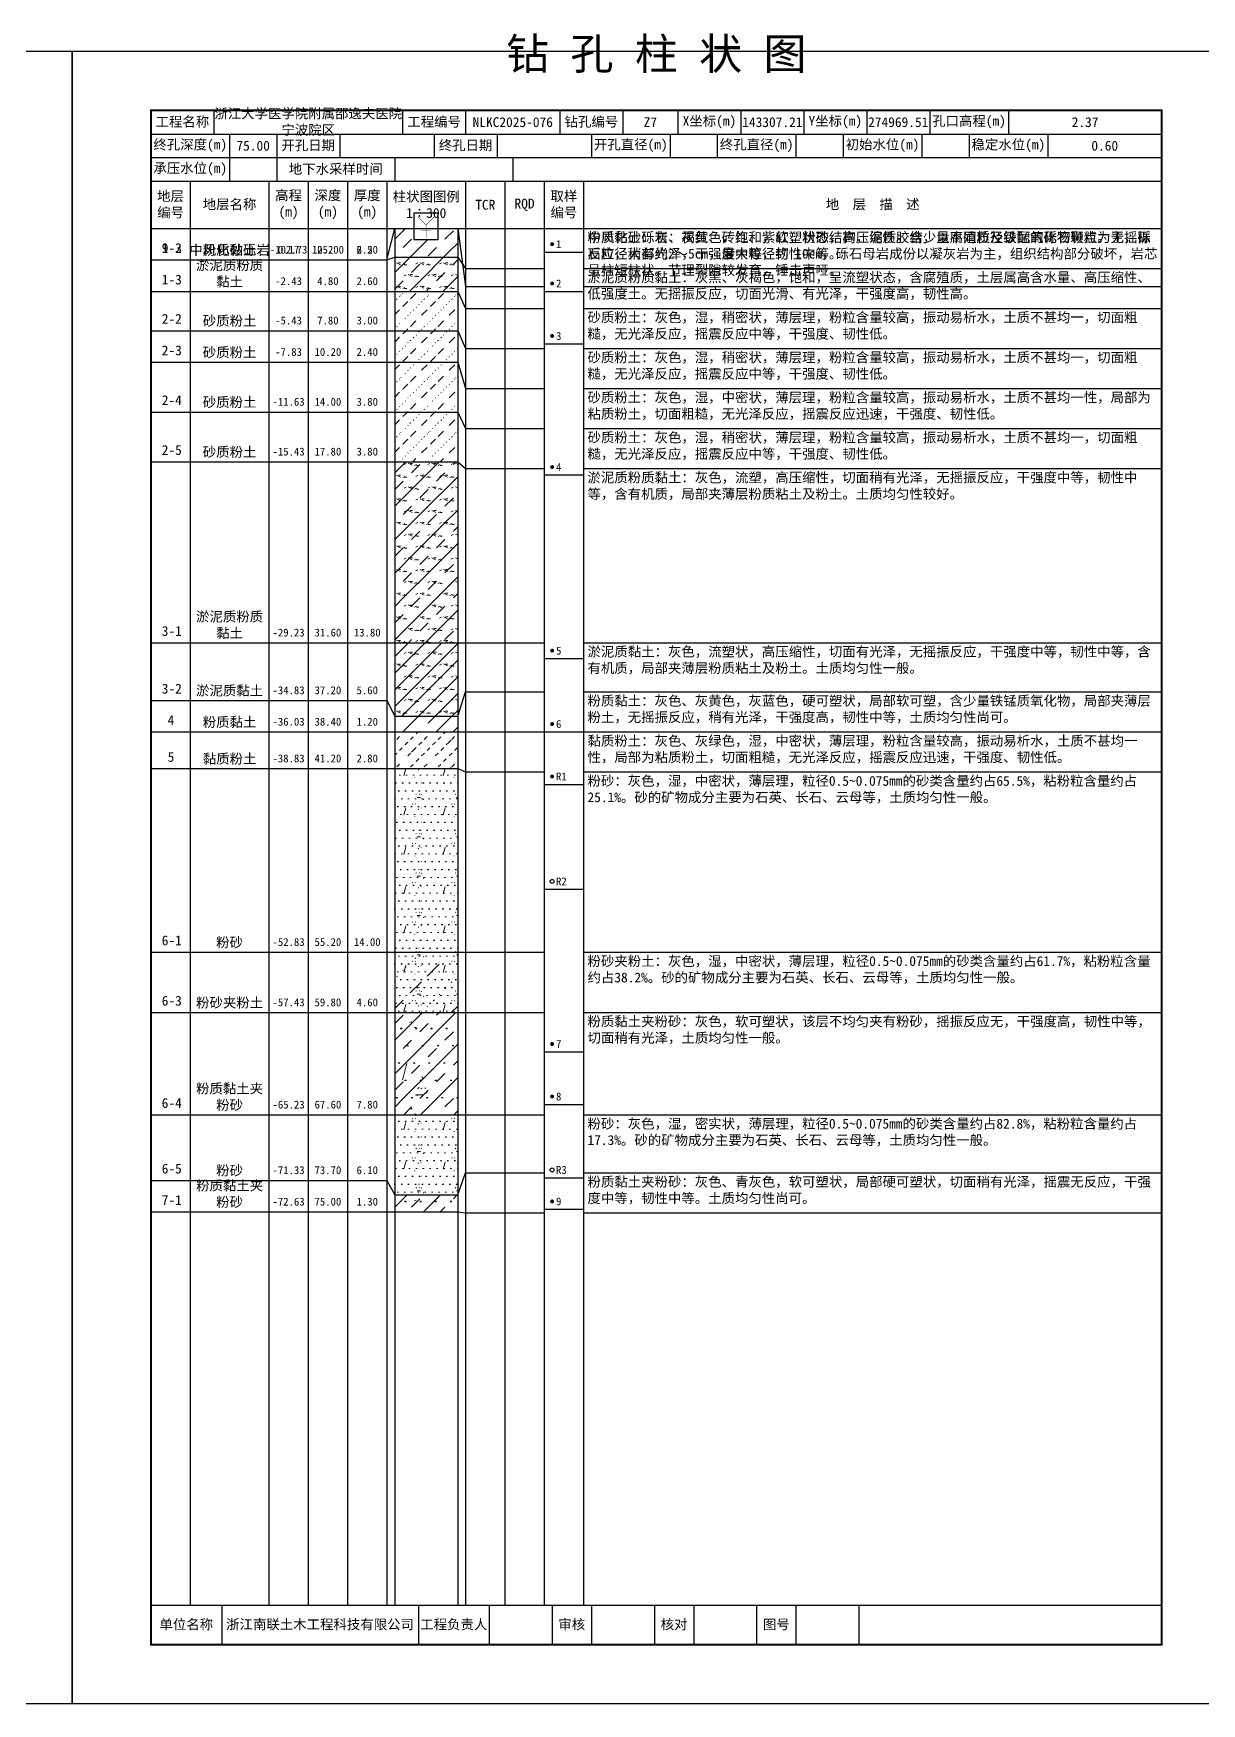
# Model space of a CAD drawing. Extents: x 297 to 65340, y 0 to 425.
# Drawn here: x 34442.1 to 34739.1, y 0 to 424.6 of the extents above; entities that cross this region are included whole.
import ezdxf
from ezdxf.enums import TextEntityAlignment as Align

# ---------------------------------------------------------------- set-up
doc = ezdxf.new("R2010")
doc.units = 0
doc.layers.get('0').update_dxf_attribs({"linetype": 'CONTINUOUS'})
for name, color, linetype in [('FRAME', 7, 'CONTINUOUS'), ('LegendAid', 7, 'CONTINUOUS'), ('STRATUM', 7, 'CONTINUOUS')]:
    doc.layers.add(name, color=color, linetype=linetype)
doc.layers.add('HATCH', color=7, linetype='CONTINUOUS', lineweight=13)
doc.styles.add('ST', font='')
doc.styles.get('ST').set_extended_font_data('SimSun')
pattern_1 = [(45, (0, 0), (-4.2426407, 4.2426407), [10, 0]), (45, (1.061, -3.182), (-2.1213203, 6.363961), [3, -3])]
pattern_2 = [(45, (0, 0), (-4.2426407, 4.2426407), [10, 0]), (45, (1.061, -3.182), (-2.1213203, 6.363961), [3, -3]), (26.565, (1.0741, -0.2536), (5.99982296, 5.99981224), [0.567, -12.849]), (0, (0.507, -0.2536), (0, 6), [0.567, -5.433]), (26.565, (-1.5813, 0), (5.99982296, 5.99981224), [0.567, -12.849]), (0, (-1.074, 0.2536), (0, 6), [0.567, -5.433]), (153.435, (0.5071, -0.2536), (-5.9998176, -5.36e-06), [1.134, -12.2826]), (26.565, (4.0741, 2.7464), (5.99982296, 5.99981224), [0.567, -12.849]), (0, (3.507, 2.7464), (0, 6), [0.567, -5.433]), (26.565, (1.4187, 3), (5.99982296, 5.99981224), [0.567, -12.849]), (0, (1.926, 3.2536), (0, 6), [0.567, -5.433]), (153.435, (3.5071, 2.7464), (-5.9998176, -5.36e-06), [1.134, -12.2826])]
pattern_3 = [(45.000006, (0, 0), (-7e-07, 6.9999824), [1.971956, -7.927535]), (45.000006, (2.813, 2.829), (-7e-07, 6.9999824), [1.99367, -7.905828]), (45.000006, (5.0675, 5.082), (-7e-07, 6.9999824), [1.813609, -8.085882]), (26.565052, (0, 3.5), (7.00000042, 7.00000017), [0.0965, -15.555976]), (36.869899, (0.7, 4.2), (6.999999835, 7.000000165), [0.197747, -34.802253]), (315.00001, (3.5, 6.976), (6.9999824, 1.2e-06), [0.033054, -9.866441]), (26.565052, (3.5, 0), (7.00000042, 7.00000017), [0.144749, -15.507727]), (26.565052, (4.2, 0.7), (7.00000042, 7.00000017), [0.10528, -15.547196]), (90.000004, (4.55, 1.05), (-7, -5e-07), [0.028767, -6.971233]), (26.565052, (4.9, 1.4), (7.00000042, 7.00000017), [0.091014, -31.213938]), (36.869899, (5.6, 2.1), (6.999999835, 7.000000165), [0.110692, -34.889308]), (45.000002, (6.3, 2.8), (-2.4e-07, 6.9999824), [0.109112, -9.790383]), (315.00001, (6.914, 3.548), (6.9999824, 1.2e-06), [0.033054, -9.866441]), (36.869898, (1.4, 4.9), (6.999999957, 7.000000043), [0.10224, -34.89776]), (53.130103, (2.1, 5.6), (13.999999763, 21.00000016), [0.134384, -34.865616]), (53.130103, (2.8, 6.3), (13.999999763, 21.00000016), [0.126246, -34.873754])]
pattern_4 = [(82.875, (-0.8346, -1.206), (0.00036925, 10.00017644), [0.08929, -80.53371]), (143.13, (-0.7336, -1.2818), (-29.99996427, 20.00005359), [0.12627, -49.87373]), (172.875, (-0.5564, -1.304), (-70.000245666, 9.99966033), [0.17857, -80.44443]), (206.565, (-0.378, -1.2147), (-9.9997049, -9.99968706), [0.19954, -22.16046]), (243.435, (-0.2887, -1.0363), (8.93e-06, -9.999696), [0.19954, -22.16146]), (255.964, (-0.1994, -0.679), (-0.00020004, -9.99950129), [0.36813, -40.86287]), (255.964, (0.1106, 0.561), (-0.00020004, -9.99950129), [1.27838, -39.95262]), (255.964, (0.179, 0.835), (-0.00020004, -9.99950129), [0.28235, -40.94865]), (216.87, (0.3694, 1.0892), (-9.99998214, -10.00001786), [0.12627, -49.87373]), (243.435, (0.2683, 1.0135), (8.93e-06, -9.999696), [0.19954, -22.16146]), (206.565, (0.548, 1.1785), (-9.9997049, -9.99968706), [0.19954, -22.16046]), (172.875, (0.725, 1.1563), (-70.000245666, 9.99966033), [0.17857, -80.44443]), (143.13, (0.826, 1.0806), (-29.99996427, 20.00005359), [0.12627, -49.87373]), (82.875, (0.815, 0.992), (0.00036925, 10.00017644), [0.08929, -80.53371]), (0, (-0.33, 0.34), (0, 10), [0.89286, -9.10714]), (0, (0.025, 0), (1, 2), [0, -1.75]), (0, (0, 0.025), (1, 2), [0, -1.75]), (0, (0, 0), (1, 2), [0, -1.75]), (0, (-0.025, 0), (1, 2), [0, -1.75]), (0, (0, -0.025), (1, 2), [0, -1.75])]
pattern_5 = [(82.875, (-1.8361, -2.6533), (0.00081235, 22.00038817), [0.196438, -177.174162]), (143.13, (-1.614, -2.82), (-65.9999214, 44.0001179), [0.277794, -109.722206]), (172.875, (-1.224, -2.8687), (-154.00054047, 21.99925272), [0.392854, -176.977746]), (206.565, (-0.831, -2.672), (-21.9993508, -21.9993115), [0.438988, -48.753012]), (243.435, (-0.635, -2.28), (1.96e-05, -21.9993312), [0.438988, -48.755212]), (255.964, (-0.4387, -1.494), (-0.0004401, -21.9989028), [0.809886, -89.898314]), (255.964, (0.2434, 1.2344), (-0.0004401, -21.9989028), [2.812436, -87.895764]), (255.964, (0.394, 1.837), (-0.0004401, -21.9989028), [0.62117, -90.08703]), (216.87, (0.8126, 2.3963), (-21.9999607, -22.0000393), [0.277794, -109.722206]), (243.435, (0.59, 2.23), (1.96e-05, -21.9993312), [0.438988, -48.755212]), (206.565, (1.205, 2.593), (-21.9993508, -21.9993115), [0.438988, -48.753012]), (172.875, (1.595, 2.544), (-154.00054047, 21.99925272), [0.392854, -176.977746]), (143.13, (1.8173, 2.3772), (-65.9999214, 44.0001179), [0.277794, -109.722206]), (82.875, (1.793, 2.1823), (0.00081235, 22.00038817), [0.196438, -177.174162]), (0, (-0.725, 0.748), (0, 22), [1.964292, -20.035708]), (0, (0.055, 0), (2.2, 4.4), [0, -3.85]), (0, (0, 0.055), (2.2, 4.4), [0, -3.85]), (0, (0, 0), (2.2, 4.4), [0, -3.85]), (0, (-0.055, 0), (2.2, 4.4), [0, -3.85]), (0, (0, -0.055), (2.2, 4.4), [0, -3.85])]

# ---------------------------------------------------------------- blocks, each defined once
blk = doc.blocks.new('FHt_ZFH')
at = {"const_width": 0.1}
for points in [[(0, 0.88), (-2.15, 3.02)], [(-1.23, 0), (1.16, 0)], [(0, 0.88), (2.12, 3)], [(0, -2.56), (0, 0.88)], [(-1.23, -0.55), (1.16, -0.55)]]:
    blk.add_lwpolyline(points, dxfattribs=at)
at = {"layer": 'LegendAid', "color": 254}
blk.add_lwpolyline([(-3.04, 3.95), (2.93, 3.95), (2.93, -2.94), (-3.04, -2.94)], close=True, dxfattribs=at)
blk = doc.blocks.new('SolidCircle')
at = {"const_width": 0.5}
blk.add_lwpolyline([(-0.25, 0, 1), (0.25, 0, 1)], format="xyb", close=True, dxfattribs=at)

msp = doc.modelspace()

# ---------------------------------------------------------------- hatches: boundary and pattern name
at = {"layer": 'HATCH'}
h = msp.add_hatch(dxfattribs=at)
h.set_pattern_fill('FZNT', color=256, style=0)
h.set_pattern_definition(pattern_1)
h.paths.add_polyline_path([(34550, 375), (34544.93, 375), (34544.93, 372.06), (34538.96, 372.06), (34538.96, 375), (34534, 375), (34534, 367.67), (34550, 367.67)])
h = msp.add_hatch(dxfattribs=at)
h.set_pattern_fill('YNFNT', color=256, style=0)
h.set_pattern_definition(pattern_2)
h.paths.add_polyline_path([(34550, 367.67), (34534, 367.67), (34534, 359), (34550, 359)])
h = msp.add_hatch(dxfattribs=at)
h.set_pattern_fill('SZFT', color=256, style=0)
h.set_pattern_definition(pattern_3)
h.paths.add_polyline_path([(34550, 359), (34534, 359), (34534, 349), (34550, 349)])
h = msp.add_hatch(dxfattribs=at)
h.set_pattern_fill('SZFT', color=256, style=0)
h.set_pattern_definition(pattern_3)
h.paths.add_polyline_path([(34550, 349), (34534, 349), (34534, 341), (34550, 341)])
h = msp.add_hatch(dxfattribs=at)
h.set_pattern_fill('SZFT', color=256, style=0)
h.set_pattern_definition(pattern_3)
h.paths.add_polyline_path([(34550, 341), (34534, 341), (34534, 328.33), (34550, 328.33)])
h = msp.add_hatch(dxfattribs=at)
h.set_pattern_fill('SZFT', color=256, style=0)
h.set_pattern_definition(pattern_3)
h.paths.add_polyline_path([(34550, 328.33), (34534, 328.33), (34534, 315.67), (34550, 315.67)])
h = msp.add_hatch(dxfattribs=at)
h.set_pattern_fill('YNFNT', color=256, style=0)
h.set_pattern_definition(pattern_2)
h.paths.add_polyline_path([(34550, 315.67), (34534, 315.67), (34534, 269.67), (34550, 269.67)])
h = msp.add_hatch(dxfattribs=at)
h.set_pattern_fill('YNNT', color=256, style=0)
h.set_pattern_definition([(45, (0, 0), (-2.12132034, 2.12132034), [10, 0]), (26.565, (1.0741, -0.2536), (5.99982296, 5.99981224), [0.567, -12.849]), (0, (0.507, -0.2536), (0, 6), [0.567, -5.433]), (26.565, (-1.5813, 0), (5.99982296, 5.99981224), [0.567, -12.849]), (0, (-1.074, 0.2536), (0, 6), [0.567, -5.433]), (153.435, (0.5071, -0.2536), (-5.9998176, -5.36e-06), [1.134, -12.2826]), (26.565, (4.0741, 2.7464), (5.99982296, 5.99981224), [0.567, -12.849]), (0, (3.507, 2.7464), (0, 6), [0.567, -5.433]), (26.565, (1.4187, 3), (5.99982296, 5.99981224), [0.567, -12.849]), (0, (1.926, 3.2536), (0, 6), [0.567, -5.433]), (153.435, (3.5071, 2.7464), (-5.9998176, -5.36e-06), [1.134, -12.2826])])
h.paths.add_polyline_path([(34550, 269.67), (34534, 269.67), (34534, 251), (34550, 251)])
h = msp.add_hatch(dxfattribs=at)
h.set_pattern_fill('FZNT', color=256, style=0)
h.set_pattern_definition(pattern_1)
h.paths.add_polyline_path([(34550, 251), (34534, 251), (34534, 247), (34550, 247)])
h = msp.add_hatch(dxfattribs=at)
h.set_pattern_fill('NZFT', color=256, style=0)
h.set_pattern_definition([(45.000005, (0, 0), (-6e-07, 6.9999824), [0.947297, -8.952198]), (45.000005, (1.4, 1.4), (-6e-07, 6.9999824), [0.986898, -8.912597]), (45.000005, (2.8, 2.8), (-6e-07, 6.9999824), [1.060182, -8.839313]), (45.000005, (4.2, 4.2), (-6e-07, 6.9999824), [0.949178, -8.950318]), (45.000005, (5.6, 5.6), (-6e-07, 6.9999824), [1.036501, -8.862994]), (45.000005, (3.5, 0), (-6e-07, 6.9999824), [1.013348, -8.886147]), (45.000005, (4.9, 1.4), (-6e-07, 6.9999824), [1.078956, -12.120371]), (45.000005, (6.3, 2.8), (-6e-07, 6.9999824), [0.998824, -8.900671]), (45.000003, (0.7, 4.2), (-4e-07, 6.9999824), [1.05533, -8.844165]), (45.000003, (2.1, 5.6), (-4e-07, 6.9999824), [1.036501, -8.862994])])
h.paths.add_polyline_path([(34550, 247), (34534, 247), (34534, 237.67), (34550, 237.67)])
h = msp.add_hatch(dxfattribs=at)
h.set_pattern_fill('FS', color=256, style=0)
h.set_pattern_definition(pattern_4)
h.paths.add_polyline_path([(34550, 237.67), (34534, 237.67), (34534, 191), (34550, 191)])
h = msp.add_hatch(dxfattribs=at)
h.set_pattern_fill('FS', color=256, style=0)
h.set_pattern_definition(pattern_4)
h.paths.add_polyline_path([(34550, 191), (34534, 191), (34534, 175.67), (34550, 175.67)])
h = msp.add_hatch(dxfattribs=at)
h.set_pattern_fill('SZFT', color=256, scale=2.2, style=0)
h.set_pattern_definition([(45.000006, (0, 0), (-1.6e-06, 15.3999612), [4.338303, -17.440577]), (45.000006, (6.188, 6.223), (-1.6e-06, 15.3999612), [4.386074, -17.3928216]), (45.000006, (11.148, 11.181), (-1.6e-06, 15.3999612), [3.98994, -17.7889404]), (26.565052, (0, 7.7), (15.4000009, 15.4000004), [0.2123, -34.223147]), (36.869899, (1.54, 9.24), (15.39999964, 15.40000036), [0.4350434, -76.5649566]), (315.00001, (7.7, 15.347), (15.3999612, 2.7e-06), [0.072719, -21.70617]), (26.565052, (7.7, 0), (15.4000009, 15.4000004), [0.318448, -34.1169994]), (26.565052, (9.24, 1.54), (15.4000009, 15.4000004), [0.231616, -34.203831]), (90.000004, (10.01, 2.31), (-15.4, -1e-06), [0.0632874, -15.3367126]), (26.565052, (10.78, 3.08), (15.4000009, 15.4000004), [0.200231, -68.670664]), (36.869899, (12.32, 4.62), (15.39999964, 15.40000036), [0.2435224, -76.7564776]), (45.000002, (13.86, 6.16), (-5e-07, 15.3999612), [0.2400464, -21.5388426]), (315.00001, (15.211, 7.805), (15.3999612, 2.7e-06), [0.072719, -21.70617]), (36.869898, (3.08, 10.78), (15.3999999, 15.4000001), [0.224928, -76.775072]), (53.130103, (4.62, 12.32), (30.79999948, 46.20000035), [0.295645, -76.704355]), (53.130103, (6.16, 13.86), (30.79999948, 46.20000035), [0.277741, -76.722259])])
h.paths.add_polyline_path([(34550, 191), (34534, 191), (34534, 175.67), (34550, 175.67)])
h = msp.add_hatch(dxfattribs=at)
h.set_pattern_fill('FZNT', color=256, style=0)
h.set_pattern_definition(pattern_1)
h.paths.add_polyline_path([(34550, 175.67), (34534, 175.67), (34534, 149.67), (34550, 149.67)])
h = msp.add_hatch(dxfattribs=at)
h.set_pattern_fill('FS', color=256, scale=2.2, style=0)
h.set_pattern_definition(pattern_5)
h.paths.add_polyline_path([(34550, 175.67), (34534, 175.67), (34534, 149.67), (34550, 149.67)])
h = msp.add_hatch(dxfattribs=at)
h.set_pattern_fill('FS', color=256, style=0)
h.set_pattern_definition(pattern_4)
h.paths.add_polyline_path([(34550, 149.67), (34534, 149.67), (34534, 129.33), (34550, 129.33)])
h = msp.add_hatch(dxfattribs=at)
h.set_pattern_fill('FZNT', color=256, style=0)
h.set_pattern_definition(pattern_1)
h.paths.add_polyline_path([(34550, 129.33), (34534, 129.33), (34534, 125), (34550, 125)])
h = msp.add_hatch(dxfattribs=at)
h.set_pattern_fill('FS', color=256, scale=2.2, style=0)
h.set_pattern_definition(pattern_5)
h.paths.add_polyline_path([(34550, 129.33), (34534, 129.33), (34534, 125), (34550, 125)])

# ---------------------------------------------------------------- linework, layer by layer
at = {"layer": 'FRAME', "color": 245, "linetype": 'Continuous'}
for points in [[(34155, 0), (34452, 0), (34452, 420), (34155, 420)], [(34452, 0), (34749, 0), (34749, 420), (34452, 420)]]:
    msp.add_lwpolyline(points, close=True, dxfattribs=at)
at = {"layer": 'FRAME', "linetype": 'Continuous', "const_width": 0.5}
msp.add_lwpolyline([(34472, 15), (34729, 15), (34729, 405), (34472, 405)], close=True, dxfattribs=at)
at = {"layer": 'FRAME', "color": 0, "linetype": 'Continuous'}
for points in [[(34488, 405), (34488, 399)], [(34536, 405), (34536, 399)], [(34552, 405), (34552, 399)], [(34576, 405), (34576, 399)], [(34592, 405), (34592, 399)], [(34606, 405), (34606, 399)], [(34622, 405), (34622, 399)], [(34638, 405), (34638, 399)], [(34654, 405), (34654, 399)], [(34670, 405), (34670, 399)], [(34690, 405), (34690, 399)], [(34729, 405), (34729, 399)], [(34472, 399), (34729, 399)], [(34492, 399), (34492, 393)], [(34504, 399), (34504, 393)], [(34520, 399), (34520, 393)], [(34544, 399), (34544, 393)], [(34560, 399), (34560, 393)], [(34584, 399), (34584, 393)], [(34604, 399), (34604, 393)], [(34616, 399), (34616, 393)], [(34636, 399), (34636, 393)], [(34648, 399), (34648, 393)], [(34668, 399), (34668, 393)], [(34680, 399), (34680, 393)], [(34700, 399), (34700, 393)], [(34729, 399), (34729, 393)], [(34472, 393), (34729, 393)], [(34492, 393), (34492, 387)], [(34504, 393), (34504, 387)], [(34534, 393), (34534, 387)], [(34564, 393), (34564, 387)], [(34472, 387), (34729, 387)], [(34482, 387), (34482, 25)], [(34502, 387), (34502, 25)], [(34512, 387), (34512, 25)], [(34522, 387), (34522, 25)], [(34532, 387), (34532, 25)], [(34552, 387), (34552, 25)], [(34562, 387), (34562, 25)], [(34572, 387), (34572, 25)], [(34582, 387), (34582, 25)], [(34729, 387), (34729, 25)], [(34472, 375), (34729, 375)], [(34534, 375), (34534, 25)], [(34550, 375), (34550, 25)], [(34472, 25), (34729, 25)], [(34490, 25), (34490, 15)], [(34540, 25), (34540, 15)], [(34558, 25), (34558, 15)], [(34574, 25), (34574, 15)], [(34584, 25), (34584, 15)], [(34600, 25), (34600, 15)], [(34610, 25), (34610, 15)], [(34626, 25), (34626, 15)], [(34636, 25), (34636, 15)], [(34652, 25), (34652, 15)]]:
    msp.add_lwpolyline(points, dxfattribs=at)
at = {"layer": 'STRATUM', "linetype": 'Continuous'}
for points in [[(34532, 367), (34534, 375), (34550, 375), (34552, 360.23)], [(34472, 367), (34482, 367)], [(34472, 367), (34482, 367)], [(34482, 367), (34502, 367)], [(34482, 367), (34502, 367)], [(34502, 367), (34512, 367)], [(34502, 367), (34512, 367)], [(34512, 367), (34522, 367)], [(34512, 367), (34522, 367)], [(34522, 367), (34532, 367)], [(34522, 367), (34532, 367)], [(34532, 367), (34534, 367.67), (34550, 367.67), (34552, 364.82)], [(34572, 369), (34582, 369)], [(34552, 364.82), (34562, 364.82)], [(34562, 364.82), (34572, 364.82)], [(34582, 364.82), (34729, 364.82)], [(34472, 359), (34482, 359)], [(34482, 359), (34502, 359)], [(34502, 359), (34512, 359)], [(34512, 359), (34522, 359)], [(34522, 359), (34532, 359)], [(34532, 359), (34534, 359), (34550, 359), (34552, 354.65)], [(34552, 360.23), (34562, 360.23)], [(34562, 360.23), (34572, 360.23)], [(34572, 359), (34582, 359)], [(34582, 360.23), (34729, 360.23)], [(34552, 354.65), (34562, 354.65)], [(34562, 354.65), (34572, 354.65)], [(34582, 354.65), (34729, 354.65)], [(34472, 349), (34482, 349)], [(34482, 349), (34502, 349)], [(34502, 349), (34512, 349)], [(34512, 349), (34522, 349)], [(34522, 349), (34532, 349)], [(34532, 349), (34534, 349), (34550, 349), (34552, 344.47)], [(34552, 344.47), (34562, 344.47)], [(34562, 344.47), (34572, 344.47)], [(34572, 345.67), (34582, 345.67)], [(34582, 344.47), (34729, 344.47)], [(34472, 341), (34482, 341)], [(34482, 341), (34502, 341)], [(34502, 341), (34512, 341)], [(34512, 341), (34522, 341)], [(34522, 341), (34532, 341)], [(34532, 341), (34534, 341), (34550, 341), (34552, 334.29)], [(34552, 334.29), (34562, 334.29)], [(34562, 334.29), (34572, 334.29)], [(34582, 334.29), (34729, 334.29)], [(34472, 328.33), (34482, 328.33)], [(34482, 328.33), (34502, 328.33)], [(34502, 328.33), (34512, 328.33)], [(34512, 328.33), (34522, 328.33)], [(34522, 328.33), (34532, 328.33)], [(34532, 328.33), (34534, 328.33), (34550, 328.33), (34552, 324.12)], [(34552, 324.12), (34562, 324.12)], [(34562, 324.12), (34572, 324.12)], [(34582, 324.12), (34729, 324.12)], [(34472, 315.67), (34482, 315.67)], [(34482, 315.67), (34502, 315.67)], [(34502, 315.67), (34512, 315.67)], [(34512, 315.67), (34522, 315.67)], [(34522, 315.67), (34532, 315.67)], [(34532, 315.67), (34534, 315.67), (34550, 315.67), (34552, 313.94)], [(34552, 313.94), (34562, 313.94)], [(34562, 313.94), (34572, 313.94)], [(34572, 312.33), (34582, 312.33)], [(34582, 313.94), (34729, 313.94)], [(34472, 269.67), (34482, 269.67)], [(34482, 269.67), (34502, 269.67)], [(34502, 269.67), (34512, 269.67)], [(34512, 269.67), (34522, 269.67)], [(34522, 269.67), (34532, 269.67)], [(34532, 269.67), (34534, 269.67), (34550, 269.67), (34552, 269.67)], [(34552, 269.67), (34562, 269.67)], [(34562, 269.67), (34572, 269.67)], [(34582, 269.67), (34729, 269.67)], [(34572, 265.67), (34582, 265.67)], [(34472, 255), (34482, 255)], [(34482, 255), (34502, 255)], [(34502, 255), (34512, 255)], [(34512, 255), (34522, 255)], [(34522, 255), (34532, 255)], [(34532, 255), (34534, 251), (34550, 251), (34552, 257.18)], [(34552, 257.18), (34562, 257.18)], [(34562, 257.18), (34572, 257.18)], [(34582, 257.18), (34729, 257.18)], [(34472, 247), (34482, 247)], [(34482, 247), (34502, 247)], [(34502, 247), (34512, 247)], [(34512, 247), (34522, 247)], [(34522, 247), (34532, 247)], [(34532, 247), (34534, 247), (34550, 247), (34552, 247)], [(34552, 247), (34562, 247)], [(34562, 247), (34572, 247)], [(34572, 247), (34582, 247)], [(34582, 247), (34729, 247)], [(34472, 237.67), (34482, 237.67)], [(34482, 237.67), (34502, 237.67)], [(34502, 237.67), (34512, 237.67)], [(34512, 237.67), (34522, 237.67)], [(34522, 237.67), (34532, 237.67)], [(34532, 237.67), (34534, 237.67), (34550, 237.67), (34552, 236.82)], [(34552, 236.82), (34562, 236.82)], [(34562, 236.82), (34572, 236.82)], [(34572, 233.67), (34582, 233.67)], [(34582, 236.82), (34729, 236.82)], [(34572, 207), (34582, 207)], [(34472, 191), (34482, 191)], [(34482, 191), (34502, 191)], [(34502, 191), (34512, 191)], [(34512, 191), (34522, 191)], [(34522, 191), (34532, 191)], [(34532, 191), (34534, 191), (34550, 191), (34552, 191)], [(34552, 191), (34562, 191)], [(34562, 191), (34572, 191)], [(34582, 191), (34729, 191)], [(34472, 175.67), (34482, 175.67)], [(34482, 175.67), (34502, 175.67)], [(34502, 175.67), (34512, 175.67)], [(34512, 175.67), (34522, 175.67)], [(34522, 175.67), (34532, 175.67)], [(34532, 175.67), (34534, 175.67), (34550, 175.67), (34552, 175.67)], [(34552, 175.67), (34562, 175.67)], [(34562, 175.67), (34572, 175.67)], [(34582, 175.67), (34729, 175.67)], [(34572, 165.67), (34582, 165.67)], [(34472, 149.67), (34482, 149.67)], [(34482, 149.67), (34502, 149.67)], [(34502, 149.67), (34512, 149.67)], [(34512, 149.67), (34522, 149.67)], [(34522, 149.67), (34532, 149.67)], [(34532, 149.67), (34534, 149.67), (34550, 149.67), (34552, 149.67)], [(34552, 149.67), (34562, 149.67)], [(34562, 149.67), (34572, 149.67)], [(34572, 152.33), (34582, 152.33)], [(34582, 149.67), (34729, 149.67)], [(34472, 133), (34482, 133)], [(34482, 133), (34502, 133)], [(34502, 133), (34512, 133)], [(34512, 133), (34522, 133)], [(34522, 133), (34532, 133)], [(34532, 133), (34534, 129.33), (34550, 129.33), (34552, 134.9)], [(34552, 134.9), (34562, 134.9)], [(34562, 134.9), (34572, 134.9)], [(34572, 133.67), (34582, 133.67)], [(34582, 134.9), (34729, 134.9)], [(34472, 125), (34482, 125)], [(34482, 125), (34502, 125)], [(34502, 125), (34512, 125)], [(34512, 125), (34522, 125)], [(34522, 125), (34532, 125)], [(34532, 125), (34534, 125), (34550, 125), (34552, 124.72)], [(34552, 124.72), (34562, 124.72)], [(34562, 124.72), (34572, 124.72)], [(34572, 125.67), (34582, 125.67)], [(34582, 124.72), (34729, 124.72)]]:
    msp.add_lwpolyline(points, dxfattribs=at)
at = {"layer": 'STRATUM'}
for centre in [(34574, 209), (34574, 135.67)]:
    msp.add_circle(centre, 0.5, dxfattribs=at)

# ---------------------------------------------------------------- block references
at = {"layer": 'HATCH'}
msp.add_blockref('FHt_ZFH', (34542, 375), dxfattribs=at)
at = {"layer": 'STRATUM'}
for p in [(34574, 371), (34574, 361), (34574, 347.67), (34574, 314.33), (34574, 267.67), (34574, 249), (34574, 235.67), (34574, 167.67), (34574, 154.33), (34574, 127.67)]:
    msp.add_blockref('SolidCircle', p, dxfattribs=at)

# ---------------------------------------------------------------- texts
at = {"layer": 'FRAME', "style": 'ST'}
msp.add_text('钻 孔 柱 状 图', height=8, dxfattribs=at).set_placement((34600.5, 413), align=Align.BOTTOM_CENTER)
at = {"layer": 'FRAME', "char_height": 2.5, "attachment_point": 5, "style": 'ST'}
for s, insert, width in [('工程名称', (34480, 402), 16), ('浙江大学医学院附属邵逸夫医院宁波院区', (34512, 402), 48), ('工程编号', (34544, 402), 16), ('钻孔编号', (34584, 402), 16), ('X坐标(m)', (34614, 402), 16), ('Y坐标(m)', (34646, 402), 16), ('孔口高程(m)', (34680, 402), 20), ('NLKC2025-076', (34564, 402), 24), ('Z7', (34599, 402), 14), ('143307.21', (34630, 402), 16), ('274969.51', (34662, 402), 16), ('2.37', (34709.5, 402), 39), ('终孔深度(m)', (34482, 396), 20), ('75.00', (34498, 396), 12), ('开孔日期', (34512, 396), 16), ('终孔日期', (34552, 396), 16), ('开孔直径(m)', (34594, 396), 20), ('终孔直径(m)', (34626, 396), 20), ('初始水位(m)', (34658, 396), 20), ('稳定水位(m)', (34690, 396), 20), ('0.60', (34714.5, 396), 29), ('承压水位(m)', (34482, 390), 20), ('地下水采样时间', (34519, 390), 30), ('地层编号', (34477, 381), 10), ('地层名称', (34492, 381), 20), ('高程\\P(m)', (34507, 381), 10), ('深度\\P(m)', (34517, 381), 10), ('厚度\\P(m)', (34527, 381), 10), ('柱状图图例\\P1∶300', (34542, 381), 20), ('TCR', (34557, 381), 10), ('RQD', (34567, 381), 10), ('取样编号', (34577, 381), 10), ('地  层  描  述', (34655.5, 381), 147), ('单位名称', (34481, 20), 18), ('浙江南联土木工程科技有限公司', (34515, 20), 50), ('工程负责人', (34549, 20), 18), ('审核', (34579, 20), 10), ('核对', (34605, 20), 10), ('图号', (34631, 20), 10)]:
    msp.add_mtext(s, dxfattribs=dict(at, insert=insert, width=width))
at = {"layer": 'STRATUM', "style": 'ST'}
for s, height, p in [('9-3', 2.5, (34474.75, 370)), ('1-2', 2.5, (34474.75, 370)), ('1', 2, (34575, 371)), ('1-3', 2.5, (34474.75, 362)), ('2', 2, (34575, 361)), ('2-2', 2.5, (34474.75, 352)), ('3', 2, (34575, 347.67)), ('2-3', 2.5, (34474.75, 344)), ('2-4', 2.5, (34474.75, 331.33)), ('2-5', 2.5, (34474.75, 318.67)), ('4', 2, (34575, 314.33)), ('3-1', 2.5, (34474.75, 272.67)), ('5', 2, (34575, 267.67)), ('3-2', 2.5, (34474.75, 258)), ('4', 2.5, (34476.25, 250)), ('6', 2, (34575, 249)), ('5', 2.5, (34476.25, 240.67)), ('R1', 2, (34575, 235.67)), ('R2', 2, (34575, 209)), ('6-1', 2.5, (34474.75, 194)), ('6-3', 2.5, (34474.75, 178.67)), ('7', 2, (34575, 167.67)), ('6-4', 2.5, (34474.75, 152.67)), ('8', 2, (34575, 154.33)), ('6-5', 2.5, (34474.75, 136)), ('R3', 2, (34575, 135.67)), ('7-1', 2.5, (34474.75, 128)), ('9', 2, (34575, 127.67))]:
    msp.add_text(s, height=height, dxfattribs=at).set_placement(p, align=Align.MIDDLE_LEFT)
for s, p in [('-102.73', (34507, 368)), ('0.17', (34507, 368)), ('105.00', (34517, 368)), ('2.20', (34517, 368)), ('2.20', (34527, 368)), ('6.50', (34527, 368)), ('-2.43', (34507, 360)), ('4.80', (34517, 360)), ('2.60', (34527, 360)), ('-5.43', (34507, 350)), ('7.80', (34517, 350)), ('3.00', (34527, 350)), ('-7.83', (34507, 342)), ('10.20', (34517, 342)), ('2.40', (34527, 342)), ('-11.63', (34507, 329.33)), ('14.00', (34517, 329.33)), ('3.80', (34527, 329.33)), ('-15.43', (34507, 316.67)), ('17.80', (34517, 316.67)), ('3.80', (34527, 316.67)), ('-29.23', (34507, 270.67)), ('31.60', (34517, 270.67)), ('13.80', (34527, 270.67)), ('-34.83', (34507, 256)), ('37.20', (34517, 256)), ('5.60', (34527, 256)), ('-36.03', (34507, 248)), ('38.40', (34517, 248)), ('1.20', (34527, 248)), ('-38.83', (34507, 238.67)), ('41.20', (34517, 238.67)), ('2.80', (34527, 238.67)), ('-52.83', (34507, 192)), ('55.20', (34517, 192)), ('14.00', (34527, 192)), ('-57.43', (34507, 176.67)), ('59.80', (34517, 176.67)), ('4.60', (34527, 176.67)), ('-65.23', (34507, 150.67)), ('67.60', (34517, 150.67)), ('7.80', (34527, 150.67)), ('-71.33', (34507, 134)), ('73.70', (34517, 134)), ('6.10', (34527, 134)), ('-72.63', (34507, 126)), ('75.00', (34517, 126)), ('1.30', (34527, 126))]:
    msp.add_text(s, height=2, dxfattribs=at).set_placement(p, align=Align.BOTTOM_CENTER)
at = {"layer": 'STRATUM', "char_height": 2.5, "style": 'ST'}
for s, insert, width, attachment_point in [('中风化砂砾岩：褐红、砖红、紫红，粉砂结构，泥质胶结，以不同粒径级配的砾石颗粒为主，砾石粒径大部约2～5cm，最大粒径约 10cm，砾石母岩成份以凝灰岩为主，组织结构部分破坏，岩芯呈柱短柱状。节理裂隙较发育，锤击声哑。', (34583, 374), 146, 1), ('粉质黏土：灰、灰黄色，饱和，软塑状态，高压缩性。含少量腐殖质及铁锰氧化物斑点。无摇振反应，稍有光泽，干强度中等，韧性中等。', (34583, 374), 146, 1), ('中风化砂砾岩', (34492, 368), 20, 8), ('粉质黏土', (34492, 368), 20, 8), ('淤泥质粉质黏土', (34492, 360), 20, 8), ('淤泥质粉质黏土：灰黑、灰褐色，饱和，呈流塑状态，含腐殖质，土层属高含水量、高压缩性、低强度土。无摇振反应，切面光滑、有光泽，干强度高，韧性高。', (34583, 363.82), 146, 1), ('砂质粉土', (34492, 350), 20, 8), ('砂质粉土：灰色，湿，稍密状，薄层理，粉粒含量较高，振动易析水，土质不甚均一，切面粗糙，无光泽反应，摇震反应中等，干强度、韧性低。', (34583, 353.65), 146, 1), ('砂质粉土', (34492, 342), 20, 8), ('砂质粉土：灰色，湿，稍密状，薄层理，粉粒含量较高，振动易析水，土质不甚均一，切面粗糙，无光泽反应，摇震反应中等，干强度、韧性低。', (34583, 343.47), 146, 1), ('砂质粉土', (34492, 329.33), 20, 8), ('砂质粉土：灰色，湿，中密状，薄层理，粉粒含量较高，振动易析水，土质不甚均一性，局部为粘质粉土，切面粗糙，无光泽反应，摇震反应迅速，干强度、韧性低。', (34583, 333.29), 146, 1), ('砂质粉土：灰色，湿，稍密状，薄层理，粉粒含量较高，振动易析水，土质不甚均一，切面粗糙，无光泽反应，摇震反应中等，干强度、韧性低。', (34583, 323.12), 146, 1), ('砂质粉土', (34492, 316.67), 20, 8), ('淤泥质粉质黏土：灰色，流塑，高压缩性，切面稍有光泽，无摇振反应，干强度中等，韧性中等，含有机质，局部夹薄层粉质粘土及粉土。土质均匀性较好。', (34583, 312.94), 146, 1), ('淤泥质粉质黏土', (34492, 270.67), 20, 8), ('淤泥质黏土：灰色，流塑状，高压缩性，切面有光泽，无摇振反应，干强度中等，韧性中等，含有机质，局部夹薄层粉质粘土及粉土。土质均匀性一般。', (34583, 268.67), 146, 1), ('淤泥质黏土', (34492, 256), 20, 8), ('粉质黏土：灰色、灰黄色，灰蓝色，硬可塑状，局部软可塑，含少量铁锰质氧化物，局部夹薄层粉土，无摇振反应，稍有光泽，干强度高，韧性中等，土质均匀性尚可。', (34583, 256.18), 146, 1), ('粉质黏土', (34492, 248), 20, 8), ('黏质粉土：灰色、灰绿色，湿，中密状，薄层理，粉粒含量较高，振动易析水，土质不甚均一性，局部为粘质粉土，切面粗糙，无光泽反应，摇震反应迅速，干强度、韧性低。', (34583, 246), 146, 1), ('黏质粉土', (34492, 238.67), 20, 8), ('粉砂：灰色，湿，中密状，薄层理，粒径0.5~0.075mm的砂类含量约占65.5%，粘粉粒含量约占25.1%。砂的矿物成分主要为石英、长石、云母等，土质均匀性一般。', (34583, 235.82), 146, 1), ('粉砂', (34492, 192), 20, 8), ('粉砂夹粉土：灰色，湿，中密状，薄层理，粒径0.5~0.075mm的砂类含量约占61.7%，粘粉粒含量约占38.2%。砂的矿物成分主要为石英、长石、云母等，土质均匀性一般。', (34583, 190), 146, 1), ('粉砂夹粉土', (34492, 176.67), 20, 8), ('粉质黏土夹粉砂：灰色，软可塑状，该层不均匀夹有粉砂，摇振反应无，干强度高，韧性中等，切面稍有光泽，土质均匀性一般。', (34583, 174.67), 146, 1), ('粉质黏土夹粉砂', (34492, 150.67), 20, 8), ('粉砂：灰色，湿，密实状，薄层理，粒径0.5~0.075mm的砂类含量约占82.8%，粘粉粒含量约占17.3%。砂的矿物成分主要为石英、长石、云母等，土质均匀性一般。', (34583, 148.67), 146, 1), ('粉砂', (34492, 134), 20, 8), ('粉质黏土夹粉砂', (34492, 126), 20, 8), ('粉质黏土夹粉砂：灰色、青灰色，软可塑状，局部硬可塑状，切面稍有光泽，摇震无反应，干强度中等，韧性中等。土质均匀性尚可。', (34583, 133.9), 146, 1)]:
    msp.add_mtext(s, dxfattribs=dict(at, insert=insert, width=width, attachment_point=attachment_point))

doc.saveas('drawing.dxf')
